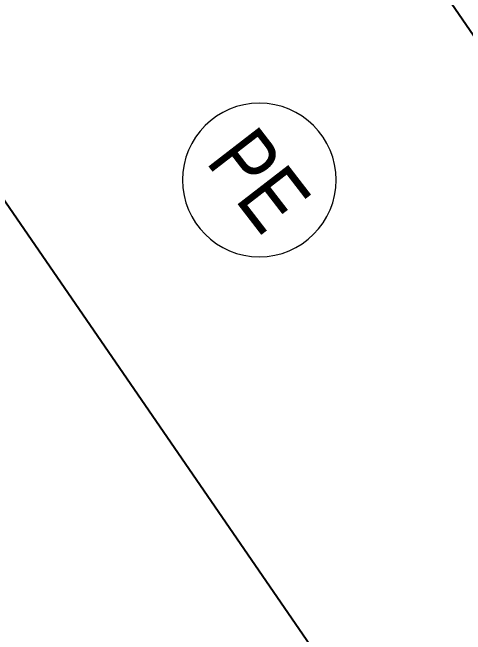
# Model space of a CAD drawing. Header units: millimetres. Extents: x 32582 to 41721, y -247935 to -234947.
# Drawn here: x 36954 to 37450, y -245826 to -245146 of the extents above; entities that cross this region are included whole.
import ezdxf
from ezdxf.enums import TextEntityAlignment as Align

# ---------------------------------------------------------------- set-up
doc = ezdxf.new("R2010")
doc.units = ezdxf.units.MM
doc.header["$LTSCALE"] = 300
doc.header["$MEASUREMENT"] = 0
doc.linetypes.add('TDME_Fave_GRID$0$DGN Style 7', pattern=[8.330448, 3.748702, -1.66609, 1.249567, -1.66609])
doc.layers.add('MINORTEXT', color=1, linetype='Continuous', lineweight=13)
doc.layers.add('TDME_Fave_GRID$0$A-_ANOTGRID_E-', color=8, linetype='TDME_Fave_GRID$0$DGN Style 7', lineweight=13)
doc.styles.add('TDME_Fave_GRID$0$Arial', font='arial.ttf', dxfattribs={"width": 0.8, "height": 2.5})

# ---------------------------------------------------------------- blocks, each defined once
blk = doc.blocks.new('TDME_Fave_GRID$0$(DPA) GRID No1')
at = {"layer": 'TDME_Fave_GRID$0$A-_ANOTGRID_E-', "linetype": 'Continuous'}
blk.add_circle((0, 6), 6, dxfattribs=at)
at = {"layer": 'TDME_Fave_GRID$0$A-_ANOTGRID_E-', "linetype": 'Continuous', "style": 'TDME_Fave_GRID$0$Arial', "width": 0.8, "flags": 8}
blk.add_attdef('GRIDNO', text='', height=5, dxfattribs=at).set_placement((0, 6), align=Align.MIDDLE_CENTER)

msp = doc.modelspace()

# ---------------------------------------------------------------- linework, layer by layer
at = {"layer": 'Defpoints'}
for points in [[(38913.03, -241789.1), (41721.32, -245871.46), (38722.27, -247934.53), (35913.98, -243852.17)], [(36609.09, -243935.98), (38743.51, -247038.74), (41035.52, -245462.05), (38901.1, -242359.28)]]:
    msp.add_lwpolyline(points, close=True, dxfattribs=at)

# ---------------------------------------------------------------- block references
at = {"layer": 'TDME_Fave_GRID$0$A-_ANOTGRID_E-'}
ref = msp.add_blockref('TDME_Fave_GRID$0$(DPA) GRID No1', (37290.78, -245277.49), dxfattribs=dict(at, xscale=-14, yscale=14, zscale=14, rotation=127.678566012789))
ref.add_attrib('GRIDNO', 'PE', dxfattribs={"layer": 'MINORTEXT', "linetype": 'Continuous', "height": 70, "rotation": 307.67857, "style": 'TDME_Fave_GRID$0$Arial', "width": 0.8, "flags": 8}).set_placement((37224.3, -245328.84), align=Align.MIDDLE_CENTER)

doc.saveas('drawing.dxf')
